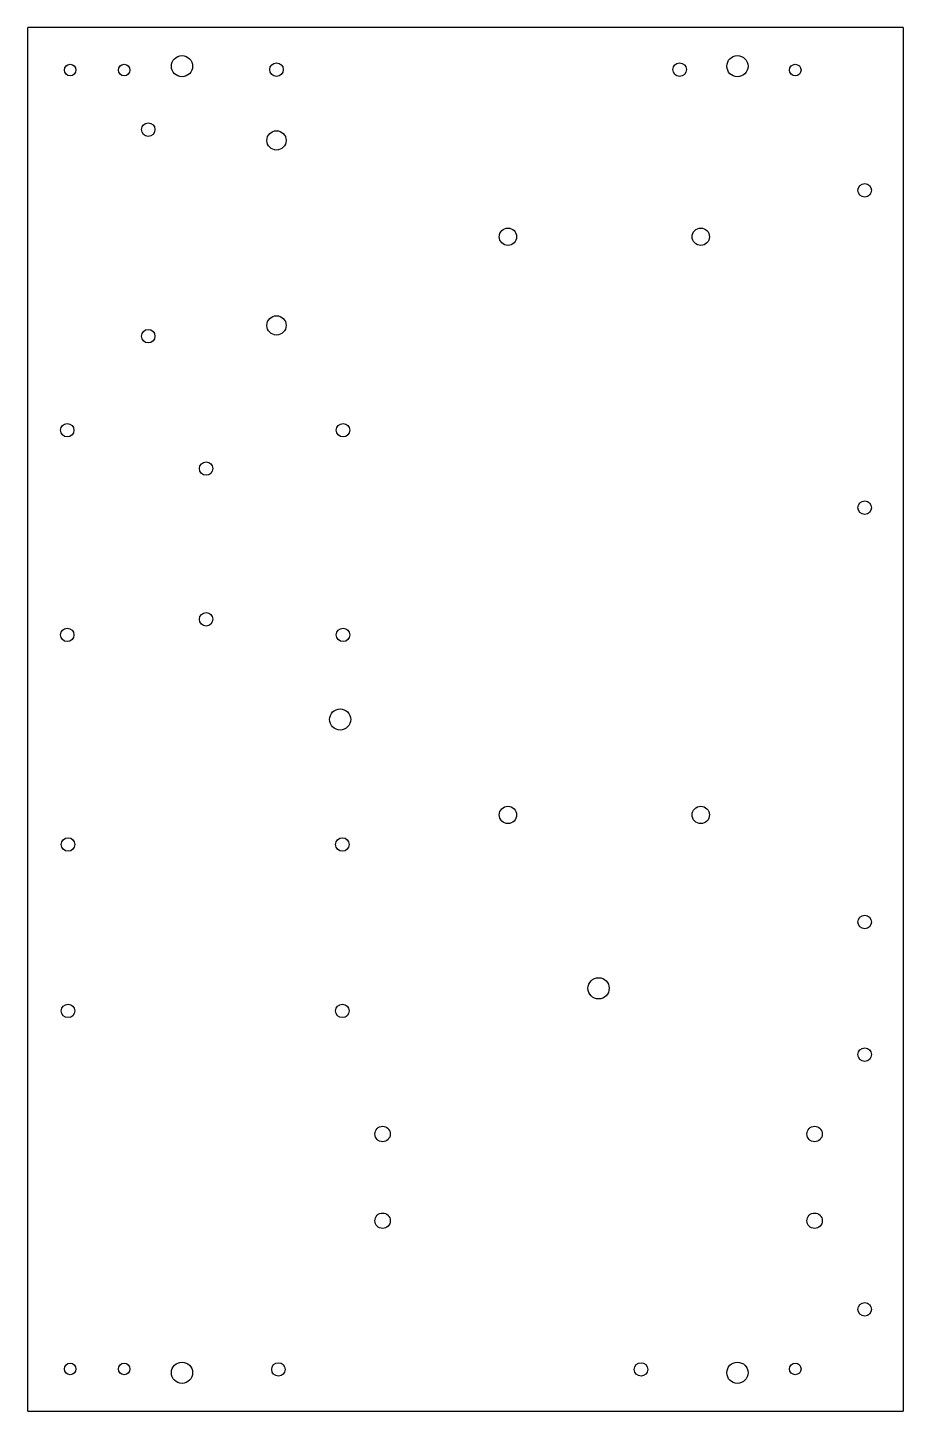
# Model space of a CAD drawing. Header units: millimetres. Extents: x 69 to 296, y 38 to 397.
import ezdxf

# ---------------------------------------------------------------- set-up
doc = ezdxf.new("R2010")
doc.units = ezdxf.units.MM

msp = doc.modelspace()

# ---------------------------------------------------------------- linework, layer by layer
for p, q in [((69.14, 38.31), (69.14, 397.31)), ((296.14, 397.31), (69.14, 397.31)), ((296.14, 397.31), (296.14, 38.31)), ((69.14, 38.31), (296.14, 38.31))]:
    msp.add_line(p, q)
for centre, radius in [((80.14, 386.31), 1.5), ((94.14, 386.31), 1.5), ((109.14, 387.31), 2.75), ((133.64, 386.43), 1.75), ((238.14, 386.43), 1.75), ((253.14, 387.31), 2.75), ((268.14, 386.31), 1.5), ((100.39, 370.86), 1.75), ((133.64, 368.06), 2.5), ((286.14, 355.11), 1.75), ((193.64, 343.06), 2.25), ((243.64, 343.06), 2.25), ((133.64, 320.06), 2.5), ((100.39, 317.26), 1.75), ((79.39, 292.86), 1.75), ((150.89, 292.86), 1.75), ((115.39, 282.91), 1.75), ((286.14, 272.76), 1.75), ((115.39, 243.81), 1.75), ((79.39, 239.76), 1.75), ((150.89, 239.76), 1.75), ((150.14, 217.81), 2.75), ((193.64, 193.06), 2.25), ((243.64, 193.06), 2.25), ((79.6, 185.38), 1.75), ((150.72, 185.38), 1.75), ((286.14, 165.26), 1.75), ((217.14, 148.06), 2.75), ((79.6, 142.2), 1.75), ((150.72, 142.2), 1.75), ((286.14, 130.86), 1.75), ((161.14, 110.26), 2), ((273.14, 110.26), 2), ((161.14, 87.76), 2), ((273.14, 87.76), 2), ((286.14, 64.76), 1.75), ((80.14, 49.31), 1.5), ((94.14, 49.31), 1.5), ((109.14, 48.31), 2.75), ((134.14, 49.18), 1.75), ((228.14, 49.18), 1.75), ((253.14, 48.31), 2.75), ((268.14, 49.31), 1.5)]:
    msp.add_circle(centre, radius)

doc.saveas('drawing.dxf')
